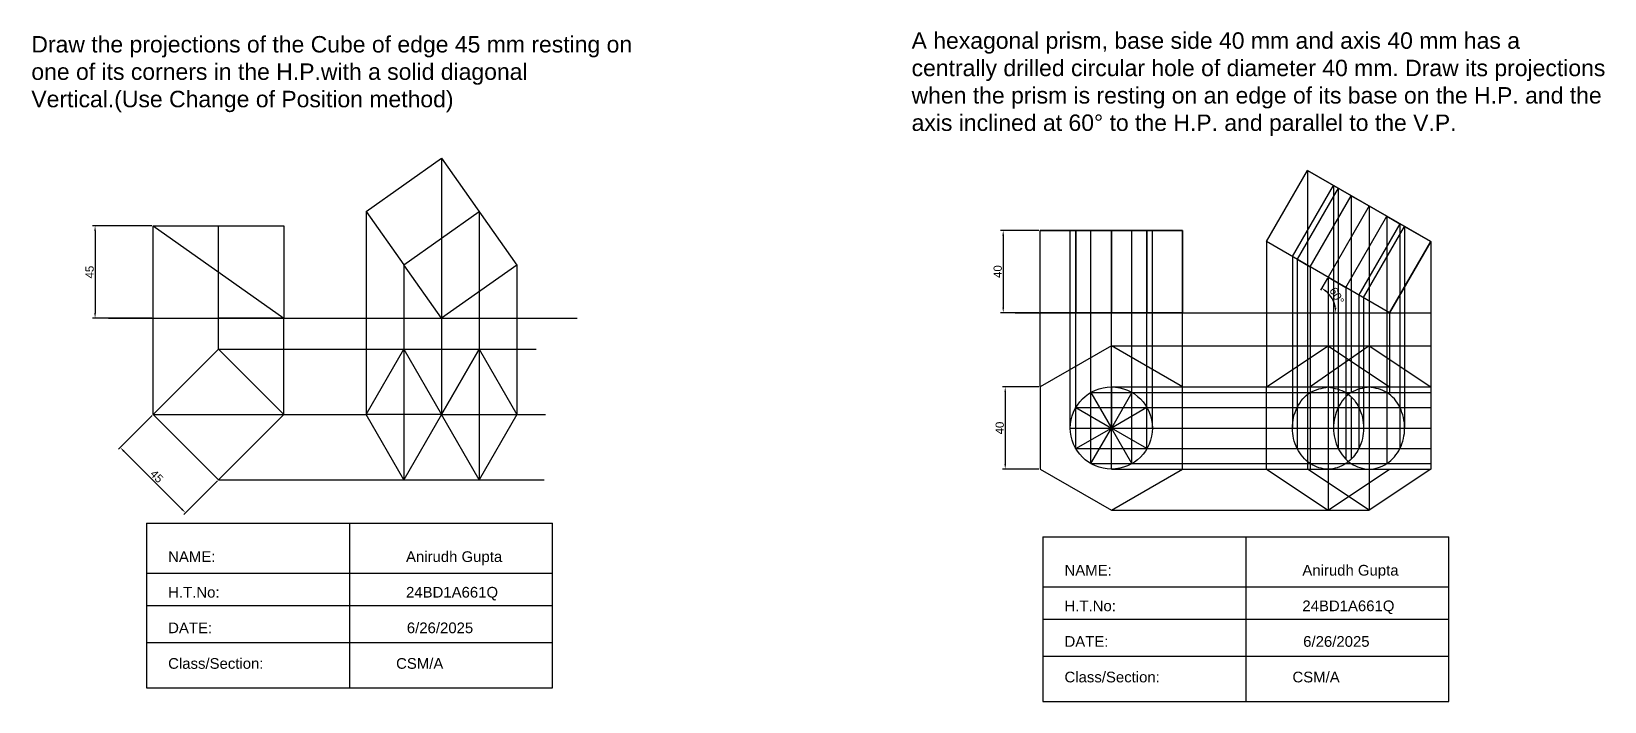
# Model space of a CAD drawing. Header units: millimetres. Extents: x 101 to 4033, y 95 to 509.
# Drawn here: x 3267 to 4033, y 170 to 496 of the extents above; entities that cross this region are included whole.
import ezdxf

# ---------------------------------------------------------------- set-up
doc = ezdxf.new("R2010")
doc.units = ezdxf.units.MM
doc.header["$MEASUREMENT"] = 0
doc.styles.get("Standard").update_dxf_attribs({"font": 'arial.ttf'})
doc.dimstyles.new('ISO-25', dxfattribs={"dimtxt": 4, "dimasz": 2.5, "dimexe": 1.25, "dimexo": 0.625, "dimtad": 1, "dimdec": 0, "dimtxsty": 'Standard', "dimcen": 2.5, "dimclrd": 1, "dimclre": 4, "dimadec": 0, "dimazin": 0, "dimtfac": 1, "dimtdec": 0, "dimtmove": 0, "dimatfit": 3, "dimfxl": 1, "dimarcsym": 0})

# ---------------------------------------------------------------- blocks, each defined once
blk = doc.blocks.new('*D66')
at = {"color": 4, "lineweight": -2, "transparency": 16777216}
for p, q in [((3325.98, 309.2), (3309.51, 292.74)), ((3357.8, 277.38), (3341.33, 260.92))]:
    blk.add_line(p, q, dxfattribs=at)
at = {"color": 1, "lineweight": -2, "transparency": 16777216}
blk.add_line((3312.17, 291.85), (3340.45, 263.57), dxfattribs=at)
at = {"color": 1, "transparency": 16777216}
for points in [[(3312.46, 292.15), (3311.87, 291.56), (3310.4, 293.62)], [(3340.74, 263.86), (3340.16, 263.27), (3342.22, 261.8)]]:
    blk.add_solid(points, dxfattribs=at)
at = {"layer": 'Defpoints', "color": 0, "transparency": 16777216}
for p in [(3326.42, 309.64), (3358.24, 277.82), (3342.22, 261.8)]:
    blk.add_point(p, dxfattribs=at)
at = {"color": 0, "transparency": 16777216, "insert": (3328.19, 279.59), "char_height": 4, "attachment_point": 5, "rotation": 315}
blk.add_mtext('45', dxfattribs=at)
blk = doc.blocks.new('*D67')
at = {"color": 4, "lineweight": -2, "transparency": 16777216}
for p, q in [((3325.79, 401.52), (3296.93, 401.52)), ((3325.79, 356.52), (3296.93, 356.52))]:
    blk.add_line(p, q, dxfattribs=at)
at = {"color": 1, "lineweight": -2, "transparency": 16777216}
blk.add_line((3298.18, 399.02), (3298.18, 359.02), dxfattribs=at)
at = {"color": 1, "transparency": 16777216}
for points in [[(3297.76, 399.02), (3298.59, 399.02), (3298.18, 401.52)], [(3297.76, 359.02), (3298.59, 359.02), (3298.18, 356.52)]]:
    blk.add_solid(points, dxfattribs=at)
at = {"layer": 'Defpoints', "color": 0, "transparency": 16777216}
for p in [(3326.42, 401.52), (3298.18, 356.52), (3326.42, 356.52)]:
    blk.add_point(p, dxfattribs=at)
at = {"color": 0, "transparency": 16777216, "insert": (3295.52, 379.02), "char_height": 4, "attachment_point": 5, "rotation": 90}
blk.add_mtext('45', dxfattribs=at)
blk = doc.blocks.new('*D68')
at = {"color": 4, "lineweight": -2, "transparency": 16777216}
for p, q in [((3757.82, 399.25), (3739.15, 399.25)), ((3757.82, 359.25), (3739.15, 359.25))]:
    blk.add_line(p, q, dxfattribs=at)
at = {"color": 1, "lineweight": -2, "transparency": 16777216}
blk.add_line((3740.4, 396.75), (3740.4, 361.75), dxfattribs=at)
at = {"color": 1, "transparency": 16777216}
for points in [[(3739.99, 396.75), (3740.82, 396.75), (3740.4, 399.25)], [(3739.99, 361.75), (3740.82, 361.75), (3740.4, 359.25)]]:
    blk.add_solid(points, dxfattribs=at)
at = {"layer": 'Defpoints', "color": 0, "transparency": 16777216}
for p in [(3758.45, 399.25), (3740.4, 359.25), (3758.45, 359.25)]:
    blk.add_point(p, dxfattribs=at)
at = {"color": 0, "transparency": 16777216, "insert": (3737.74, 379.25), "char_height": 4, "attachment_point": 5, "rotation": 90}
blk.add_mtext('40', dxfattribs=at)
blk = doc.blocks.new('*D69')
at = {"color": 4, "lineweight": -2, "transparency": 16777216}
blk.add_line((3898.27, 376.03), (3894.87, 370.14), dxfattribs=at)
at = {"color": 1, "lineweight": -2, "transparency": 16777216}
blk.add_arc((3888.58, 359.25), 13.83, 10.37271, 49.62729, dxfattribs=at)
at = {"color": 1, "transparency": 16777216}
for points in [[(3897.3, 369.44), (3897.78, 370.13), (3895.5, 371.23)], [(3902.6, 361.78), (3901.77, 361.7), (3902.41, 359.25)]]:
    blk.add_solid(points, dxfattribs=at)
at = {"layer": 'Defpoints', "color": 0, "transparency": 16777216}
for p in [(3918.58, 411.21), (3898.58, 376.57), (3901.58, 363.98), (3746.15, 359.25), (3948.58, 359.25)]:
    blk.add_point(p, dxfattribs=at)
at = {"color": 0, "transparency": 16777216, "insert": (3902.87, 367.5), "char_height": 4, "attachment_point": 5, "rotation": 300}
blk.add_mtext('60°', dxfattribs=at)
blk = doc.blocks.new('*D70')
at = {"color": 4, "lineweight": -2, "transparency": 16777216}
for p, q in [((3757.82, 323.08), (3740.14, 323.08)), ((3757.82, 283.08), (3740.14, 283.08))]:
    blk.add_line(p, q, dxfattribs=at)
at = {"color": 1, "lineweight": -2, "transparency": 16777216}
blk.add_line((3741.39, 320.58), (3741.39, 285.58), dxfattribs=at)
at = {"color": 1, "transparency": 16777216}
for points in [[(3740.97, 320.58), (3741.81, 320.58), (3741.39, 323.08)], [(3740.97, 285.58), (3741.81, 285.58), (3741.39, 283.08)]]:
    blk.add_solid(points, dxfattribs=at)
at = {"layer": 'Defpoints', "color": 0, "transparency": 16777216}
for p in [(3758.45, 323.08), (3741.39, 283.08), (3758.45, 283.08)]:
    blk.add_point(p, dxfattribs=at)
at = {"color": 0, "transparency": 16777216, "insert": (3738.72, 303.08), "char_height": 4, "attachment_point": 5, "rotation": 90}
blk.add_mtext('40', dxfattribs=at)

msp = doc.modelspace()

# ---------------------------------------------------------------- linework, layer by layer
for p, q in [((3430.14, 408.51), (3466.91, 434.46)), ((3466.91, 434.46), (3503.61, 382.47)), ((3466.91, 434.46), (3466.91, 309.64)), ((3868.58, 393.89), (3888.58, 428.53)), ((3868.58, 393.89), (3888.58, 428.53)), ((3948.58, 393.89), (3888.58, 428.53)), ((3888.58, 428.53), (3948.58, 393.89)), ((3888.58, 428.53), (3888.58, 323.08)), ((3881.26, 386.57), (3901.26, 421.21)), ((3903.58, 419.87), (3883.58, 385.23)), ((3889.92, 381.57), (3909.92, 416.21)), ((3901.26, 421.21), (3903.58, 419.87)), ((3901.26, 421.21), (3901.26, 303.08)), ((3903.58, 419.87), (3903.58, 293.08)), ((3909.92, 416.21), (3918.58, 411.21)), ((3909.92, 416.21), (3909.92, 320.4)), ((3430.14, 408.51), (3430.14, 408.51)), ((3430.14, 408.51), (3448.5, 382.51)), ((3430.14, 408.51), (3430.14, 356.52)), ((3448.5, 382.51), (3485.26, 408.46)), ((3485.26, 408.46), (3485.26, 277.82)), ((3918.58, 411.21), (3898.58, 376.57)), ((3907.24, 371.57), (3927.24, 406.21)), ((3918.58, 411.21), (3918.58, 263.08)), ((3927.24, 406.21), (3933.58, 402.55)), ((3927.24, 406.21), (3927.24, 285.76)), ((3326.42, 356.52), (3326.42, 401.52)), ((3326.42, 401.52), (3390.06, 401.52)), ((3326.42, 401.52), (3390.06, 356.52)), ((3358.24, 356.52), (3358.24, 401.52)), ((3390.06, 401.52), (3390.06, 356.52)), ((3758.45, 359.25), (3758.45, 399.25)), ((3827.73, 399.25), (3758.45, 399.25)), ((3758.45, 359.25), (3758.45, 399.25)), ((3758.45, 399.25), (3827.73, 399.25)), ((3773.09, 303.08), (3773.09, 399.25)), ((3773.09, 359.25), (3773.09, 399.25)), ((3773.09, 399.25), (3775.77, 399.25)), ((3775.77, 293.08), (3775.77, 399.25)), ((3775.77, 399.25), (3775.77, 359.25)), ((3783.09, 320.4), (3783.09, 399.25)), ((3783.09, 359.25), (3783.09, 399.25)), ((3783.09, 399.25), (3793.09, 399.25)), ((3793.09, 303.08), (3793.09, 399.25)), ((3793.09, 399.25), (3793.09, 359.25)), ((3803.09, 285.76), (3803.09, 399.25)), ((3803.09, 359.25), (3803.09, 399.25)), ((3803.09, 399.25), (3810.41, 399.25)), ((3810.41, 293.08), (3810.41, 399.25)), ((3810.41, 399.25), (3810.41, 359.25)), ((3813.09, 303.08), (3813.09, 399.25)), ((3813.09, 359.25), (3813.09, 399.25)), ((3813.09, 399.25), (3827.73, 399.25)), ((3827.73, 359.25), (3827.73, 399.25)), ((3827.73, 399.25), (3827.73, 359.25)), ((3933.58, 402.55), (3913.58, 367.91)), ((3915.9, 366.57), (3935.9, 401.21)), ((3933.58, 402.55), (3933.58, 293.08)), ((3935.9, 401.21), (3948.58, 393.89)), ((3935.9, 401.21), (3935.9, 303.08)), ((3928.58, 359.25), (3868.58, 393.89)), ((3868.58, 393.89), (3868.58, 323.08)), ((3928.58, 359.25), (3948.58, 393.89)), ((3948.58, 393.89), (3928.58, 359.25)), ((3948.58, 393.89), (3948.58, 323.08)), ((3881.26, 386.57), (3881.26, 303.08)), ((3883.58, 385.23), (3889.92, 381.57)), ((3883.58, 385.23), (3883.58, 293.08)), ((3466.85, 356.52), (3448.5, 382.51)), ((3448.5, 382.51), (3448.5, 356.52)), ((3503.61, 382.47), (3466.85, 356.52)), ((3503.61, 382.47), (3503.61, 309.64)), ((3889.92, 381.57), (3889.92, 283.08)), ((3898.58, 376.57), (3907.24, 371.57)), ((3898.58, 376.57), (3898.58, 263.08)), ((3907.24, 371.57), (3907.24, 287.95)), ((3913.58, 367.91), (3915.9, 366.57)), ((3913.58, 367.91), (3913.58, 293.08)), ((3915.9, 366.57), (3915.9, 303.07)), ((3304.79, 356.52), (3532.88, 356.52)), ((3326.42, 309.64), (3326.42, 356.52)), ((3326.42, 356.52), (3326.42, 356.52)), ((3326.42, 356.52), (3358.24, 356.52)), ((3358.24, 341.46), (3358.24, 356.52)), ((3390.06, 356.52), (3358.24, 356.52)), ((3390.06, 309.64), (3390.06, 356.52)), ((3430.14, 356.52), (3430.14, 309.64)), ((3448.5, 356.52), (3448.5, 277.82)), ((3466.85, 356.52), (3466.85, 309.64)), ((3746.15, 359.25), (3948.58, 359.25)), ((3758.45, 323.08), (3758.45, 359.25)), ((3827.73, 359.25), (3758.45, 359.25)), ((3775.77, 359.25), (3783.09, 359.25)), ((3793.09, 359.25), (3803.09, 359.25)), ((3810.41, 359.25), (3813.09, 359.25)), ((3827.73, 323.08), (3827.73, 359.25)), ((3928.58, 359.25), (3928.58, 320.4)), ((3326.42, 309.64), (3358.24, 341.46)), ((3358.24, 341.46), (3390.06, 309.64)), ((3358.24, 341.46), (3448.5, 341.46)), ((3448.5, 341.46), (3466.85, 309.64)), ((3485.26, 341.46), (3512.93, 341.46)), ((3793.09, 343.08), (3898.58, 343.08)), ((3898.58, 343.08), (3928.58, 323.08)), ((3918.58, 343.08), (3948.58, 343.08)), ((3793.09, 323.08), (3793.09, 303.08)), ((3793.09, 323.08), (3868.58, 323.08)), ((3888.58, 323.08), (3948.58, 323.08)), ((3783.09, 320.4), (3793.09, 303.08)), ((3783.09, 285.76), (3783.09, 320.4)), ((3783.09, 320.4), (3948.58, 320.4)), ((3803.09, 320.4), (3793.09, 303.08)), ((3909.92, 318.28), (3909.92, 287.95)), ((3358.24, 277.82), (3326.42, 309.64)), ((3326.42, 309.64), (3430.14, 309.64)), ((3390.06, 309.64), (3358.24, 277.82)), ((3466.85, 309.64), (3448.5, 277.82)), ((3466.85, 309.64), (3517.53, 309.64)), ((3775.77, 313.08), (3793.09, 303.08)), ((3775.77, 313.08), (3948.58, 313.08)), ((3810.41, 313.08), (3793.09, 303.08)), ((3773.09, 303.08), (3793.09, 303.08)), ((3775.77, 293.08), (3793.09, 303.08)), ((3783.09, 285.76), (3793.09, 303.08)), ((3793.09, 283.08), (3793.09, 303.08)), ((3803.09, 285.76), (3793.09, 303.08)), ((3810.41, 293.08), (3793.09, 303.08)), ((3793.09, 303.08), (3813.09, 303.08)), ((3813.09, 303.08), (3948.58, 303.08)), ((3775.77, 293.08), (3948.58, 293.08)), ((3783.09, 285.76), (3948.58, 285.76)), ((3358.24, 277.82), (3448.5, 277.82)), ((3485.26, 277.82), (3516.87, 277.82)), ((3793.09, 283.08), (3868.58, 283.08)), ((3888.58, 283.08), (3948.58, 283.08)), ((3898.58, 263.08), (3928.58, 283.08)), ((3793.09, 263.08), (3898.58, 263.08)), ((3323.23, 256.71), (3323.23, 176.52)), ((3323.23, 256.71), (3520.9, 256.71)), ((3422.07, 256.71), (3422.07, 176.52)), ((3520.9, 176.52), (3520.9, 256.71)), ((3759.73, 250.09), (3759.73, 169.91)), ((3759.73, 250.09), (3957.4, 250.09)), ((3858.57, 250.09), (3858.57, 169.91)), ((3957.4, 169.91), (3957.4, 250.09)), ((3323.23, 232.35), (3520.9, 232.35)), ((3759.73, 225.74), (3957.4, 225.74)), ((3323.23, 216.62), (3520.9, 216.62)), ((3759.73, 210), (3957.4, 210)), ((3323.23, 198.63), (3520.9, 198.63)), ((3759.73, 192.01), (3957.4, 192.01)), ((3323.23, 176.52), (3520.9, 176.52)), ((3759.73, 169.91), (3957.4, 169.91))]:
    msp.add_line(p, q)
at = {"color": 40, "true_color": 0xf8d731}
for p, q in [((3430.14, 309.64), (3448.5, 341.46)), ((3430.14, 309.64), (3448.5, 341.46)), ((3448.5, 341.46), (3485.26, 341.46)), ((3466.85, 309.64), (3485.26, 341.46)), ((3485.26, 341.46), (3466.85, 309.64)), ((3485.26, 341.46), (3503.61, 309.64)), ((3868.58, 323.08), (3898.58, 343.08)), ((3918.58, 343.08), (3889.92, 323.08)), ((3898.58, 343.08), (3918.58, 343.08)), ((3918.58, 343.08), (3948.58, 323.08)), ((3868.58, 283.08), (3868.58, 323.08)), ((3868.58, 323.08), (3888.58, 323.08)), ((3888.58, 323.08), (3888.58, 283.08)), ((3948.58, 323.08), (3948.58, 283.08)), ((3448.5, 277.82), (3430.14, 309.64)), ((3466.85, 309.64), (3430.14, 309.64)), ((3485.26, 277.82), (3466.85, 309.64)), ((3485.26, 277.82), (3466.85, 309.64)), ((3503.61, 309.64), (3485.26, 277.82)), ((3448.5, 277.82), (3485.26, 277.82)), ((3868.58, 283.08), (3898.58, 263.08)), ((3868.58, 283.08), (3889.92, 283.08)), ((3918.58, 263.08), (3888.58, 283.08)), ((3948.58, 283.08), (3918.58, 263.08)), ((3898.58, 263.08), (3918.58, 263.08))]:
    msp.add_line(p, q, dxfattribs=at)
msp.add_lwpolyline([(3827.73, 323.08), (3793.09, 343.08), (3758.45, 323.08), (3758.45, 283.08), (3793.09, 263.08), (3827.73, 283.08)], close=True)
msp.add_circle((3793.09, 303.08), 20)
at = {"color": 7, "true_color": 0xffffff}
for points, knots in [([(3908.58, 286.74), (3908.15, 286.39), (3905.25, 284.25), (3898.58, 282.08), (3889.21, 285.13), (3882.76, 292.91), (3880.49, 303.1), (3882.76, 313.16), (3889.21, 321.31), (3895.53, 322.5), (3898.58, 323.08)], [47.31895, 47.31895, 47.31895, 47.31895, 48.96496, 58.030261, 67.095562, 76.779684, 87.045391, 97.311099, 106.995221, 116.060522, 116.060522, 116.060522, 116.060522]), ([(3898.58, 323.08), (3901.64, 322.5), (3905.25, 321.82), (3908.15, 319.81), (3908.58, 319.47)], [0, 0, 0, 0, 9.065301, 10.711312, 10.711312, 10.711312, 10.711312]), ([(3913.58, 313.08), (3913.58, 313.08), (3913.58, 313.08), (3913.58, 313.08), (3913.58, 313.08)], [18.74942210782, 18.74942210782, 18.74942210782, 18.74942210782, 18.749422629993, 18.749423162699, 18.749423162699, 18.749423162699, 18.749423162699]), ([(3913.99, 293.95), (3913.86, 293.65), (3913.73, 293.36), (3913.58, 293.08), (3913.58, 293.08)], [38.33034, 38.33034, 38.33034, 38.33034, 39.2808383, 39.2808389, 39.2808389, 39.2808389, 39.2808389])]:
    msp.add_open_spline(points, degree=3, knots=knots, dxfattribs=at)
at = {"color": 40, "true_color": 0xf8d731}
msp.add_spline([(3918.58, 323.08), (3927.24, 320.4), (3933.58, 313.08), (3935.9, 303.08), (3933.58, 293.08), (3927.24, 285.76), (3918.58, 283.08), (3909.92, 285.76), (3903.58, 293.08), (3901.26, 303.08), (3903.58, 313.08), (3909.92, 320.4), (3918.58, 323.08)], degree=3, dxfattribs=at)
for points in [[(3889.92, 320.4), (3889.92, 320.4), (3889.92, 320.4), (3889.92, 320.4)], [(3898.59, 283.08), (3898.59, 283.08), (3898.59, 283.08), (3898.58, 283.08)]]:
    msp.add_open_spline(points, degree=3)
for points, knots in [([(3907.24, 320.4), (3907.24, 320.4), (3907.24, 320.4), (3907.24, 320.4), (3907.24, 320.4)], [9.065298970516, 9.065298970516, 9.065298970516, 9.065298970516, 9.065300710537, 9.065301151496, 9.065301151496, 9.065301151496, 9.065301151496]), ([(3889.92, 285.76), (3889.92, 285.76), (3889.92, 285.76), (3889.92, 285.76), (3889.92, 285.76)], [67.095561236166, 67.095561236166, 67.095561236166, 67.095561236166, 67.095561677124, 67.095563253802, 67.095563253802, 67.095563253802, 67.095563253802])]:
    msp.add_open_spline(points, degree=3, knots=knots)
msp.add_open_spline([(3908.58, 319.47), (3910.68, 317.83), (3914.53, 312.61), (3916.68, 303.1), (3914.53, 293.46), (3910.68, 288.45), (3908.58, 286.74)], degree=3, knots=[10.711311, 10.711311, 10.711311, 10.711311, 18.749423, 29.01513, 39.280838, 47.318948, 47.318948, 47.318948, 47.318948], dxfattribs=at)
at = {"color": 7, "true_color": 0xffffff}
msp.add_open_spline([(3915.9, 303.08), (3915.9, 303.07), (3915.9, 303.07), (3915.9, 303.07)], degree=3, dxfattribs=at)
msp.add_point((3793.09, 303.08))

# ---------------------------------------------------------------- texts
at = {"attachment_point": 1}
for s, width, heights, insert, char_height in [('Draw the projections of the Cube of edge 45 mm resting on one of its corners in the H.P.with a solid diagonal Vertical.(Use Change of Position method)', 295.4176, [0], (3267.14, 493.95), 8), ('A hexagonal prism, base side 40 mm and axis 40 mm has a centrally drilled circular hole of diameter 40 mm. Draw its projections when the prism is resting on an edge of its base on the H.P. and the axis inclined at 60° to the H.P. and parallel to the V.P. ', 339.7177, [51.42], (3695.79, 495.76), 8), ('NAME:                                              Anirudh Gupta\\P\\PH.T.No:                                             24BD1A661Q\\P\\PDATE:                                               6/26/2025\\P\\PClass/Section:                                CSM/A', 175.8995, [0], (3333.76, 243.06), 5.2), ('NAME:                                              Anirudh Gupta\\P\\PH.T.No:                                             24BD1A661Q\\P\\PDATE:                                               6/26/2025\\P\\PClass/Section:                                CSM/A', 175.8995, [0], (3770.26, 236.44), 5.2)]:
    msp.add_mtext_dynamic_manual_height_columns(s, width=width, gutter_width=12.5, heights=heights, dxfattribs=dict(at, insert=insert, char_height=char_height))

# ---------------------------------------------------------------- dimensions: what is measured, and where the dimension line sits
dim = msp.add_angular_dim_2l(base=(3901.58, 363.98), line1=((3746.15, 359.25), (3948.58, 359.25)), line2=((3918.58, 411.21), (3898.58, 376.57)), dimstyle='ISO-25', override={"dimscale": 0})
dim.commit()
dim.dimension.update_dxf_attribs({"geometry": '*D69', "text_midpoint": (3902.87, 367.5)})
for base, p1, p2, picture, middle in [((3298.18, 356.52), (3326.42, 401.52), (3326.42, 356.52), '*D67', (3295.52, 379.02)), ((3740.4, 359.25), (3758.45, 399.25), (3758.45, 359.25), '*D68', (3737.74, 379.25)), ((3741.39, 283.08), (3758.45, 323.08), (3758.45, 283.08), '*D70', (3738.72, 303.08))]:
    dim = msp.add_linear_dim(base=base, p1=p1, p2=p2, angle=90, dimstyle='ISO-25')
    dim.commit()
    dim.dimension.update_dxf_attribs({"geometry": picture, "text_midpoint": middle})
dim = msp.add_aligned_dim(p1=(3326.42, 309.64), p2=(3358.24, 277.82), distance=-22.66, dimstyle='ISO-25')
dim.commit()
dim.dimension.update_dxf_attribs({"geometry": '*D66', "text_midpoint": (3328.19, 279.59)})

doc.saveas('drawing.dxf')
